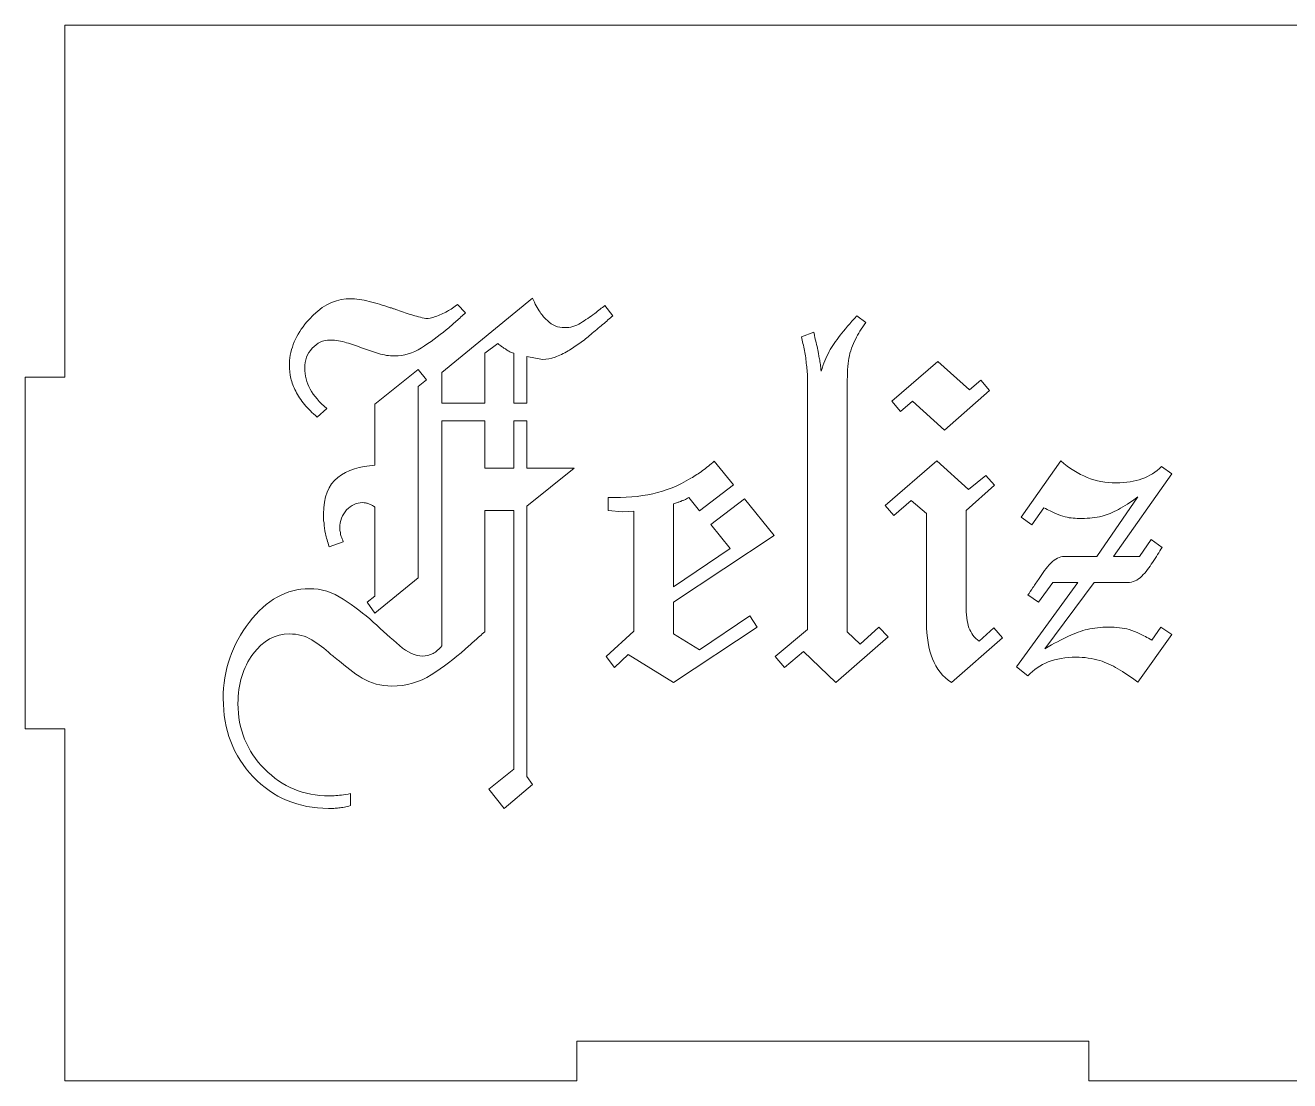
# Model space of a CAD drawing. Header units: millimetres. Extents: x -1990 to 1990, y -412 to 412.
# Drawn here: x -1364.6 to -1268.8, y -265.8 to -185.8 of the extents above; entities that cross this region are included whole.
import ezdxf

# ---------------------------------------------------------------- set-up
doc = ezdxf.new("R2010")
doc.units = ezdxf.units.MM
doc.header["$MEASUREMENT"] = 0
doc.layers.add('Camada 1', color=7, linetype='Continuous')

msp = doc.modelspace()

# ---------------------------------------------------------------- linework, layer by layer
at = {"layer": 'Camada 1', "color": 250, "lineweight": 9}
for points, knots in [([(-1164.6064, -185.7579), (-1164.6064, -185.7579), (-1361.6064, -185.7579), (-1361.6064, -185.7579), (-1361.6064, -185.7579), (-1361.6064, -185.7579), (-1361.6064, -212.4246), (-1361.6064, -212.4246), (-1361.6064, -212.4246), (-1361.6064, -212.4246), (-1364.6064, -212.4246), (-1364.6064, -212.4246), (-1364.6064, -212.4246), (-1364.6064, -212.4246), (-1364.6064, -239.0912), (-1364.6064, -239.0912), (-1364.6064, -239.0912), (-1364.6064, -239.0912), (-1361.6064, -239.0912), (-1361.6064, -239.0912), (-1361.6064, -239.0912), (-1361.6064, -239.0912), (-1361.6064, -265.7579), (-1361.6064, -265.7579), (-1361.6064, -265.7579), (-1361.6064, -265.7579), (-1322.8064, -265.7579), (-1322.8064, -265.7579), (-1322.8064, -265.7579), (-1322.8064, -265.7579), (-1322.8064, -262.7579), (-1322.8064, -262.7579), (-1322.8064, -262.7579), (-1322.8064, -262.7579), (-1284.0064, -262.7579), (-1284.0064, -262.7579), (-1284.0064, -262.7579), (-1284.0064, -262.7579), (-1284.0064, -265.7579), (-1284.0064, -265.7579), (-1284.0064, -265.7579), (-1284.0064, -265.7579), (-1245.2064, -265.7579), (-1245.2064, -265.7579), (-1245.2064, -265.7579), (-1245.2064, -265.7579), (-1245.2064, -262.7579), (-1245.2064, -262.7579), (-1245.2064, -262.7579), (-1245.2064, -262.7579), (-1206.4064, -262.7579), (-1206.4064, -262.7579), (-1206.4064, -262.7579), (-1206.4064, -262.7579), (-1206.4064, -265.7579), (-1206.4064, -265.7579), (-1206.4064, -265.7579), (-1206.4064, -265.7579), (-1164.6064, -265.7579), (-1164.6064, -265.7579), (-1164.6064, -265.7579), (-1164.6064, -265.7579), (-1164.6064, -239.0912), (-1164.6064, -239.0912), (-1164.6064, -239.0912), (-1164.6064, -239.0912), (-1167.6064, -239.0912), (-1167.6064, -239.0912), (-1167.6064, -239.0912), (-1167.6064, -239.0912), (-1167.6064, -212.4246), (-1167.6064, -212.4246), (-1167.6064, -212.4246), (-1167.6064, -212.4246), (-1164.6064, -212.4246), (-1164.6064, -212.4246), (-1164.6064, -212.4246), (-1164.6064, -212.4246), (-1164.6064, -185.7579), (-1164.6064, -185.7579)], [0, 0, 0, 0, 0.047619, 0.047619, 0.047619, 0.047619, 0.0952381, 0.0952381, 0.0952381, 0.0952381, 0.1428571, 0.1428571, 0.1428571, 0.1428571, 0.1904762, 0.1904762, 0.1904762, 0.1904762, 0.2380952, 0.2380952, 0.2380952, 0.2380952, 0.2857143, 0.2857143, 0.2857143, 0.2857143, 0.3333333, 0.3333333, 0.3333333, 0.3333333, 0.3809524, 0.3809524, 0.3809524, 0.3809524, 0.4285714, 0.4285714, 0.4285714, 0.4285714, 0.4761905, 0.4761905, 0.4761905, 0.4761905, 0.5238095, 0.5238095, 0.5238095, 0.5238095, 0.5714286, 0.5714286, 0.5714286, 0.5714286, 0.6190476, 0.6190476, 0.6190476, 0.6190476, 0.6666667, 0.6666667, 0.6666667, 0.6666667, 0.7142857, 0.7142857, 0.7142857, 0.7142857, 0.7619048, 0.7619048, 0.7619048, 0.7619048, 0.8095238, 0.8095238, 0.8095238, 0.8095238, 0.8571429, 0.8571429, 0.8571429, 0.8571429, 0.9047619, 0.9047619, 0.9047619, 0.9047619, 1, 1, 1, 1]), ([(-1342.4824, -215.4585), (-1342.8545, -215.1438), (-1343.1762, -214.8218), (-1343.4482, -214.4929), (-1343.4482, -214.4929), (-1343.7198, -214.164), (-1343.9415, -213.8278), (-1344.1131, -213.4845), (-1344.1131, -213.4845), (-1344.2848, -213.1697), (-1344.4062, -212.8478), (-1344.478, -212.5188), (-1344.478, -212.5188), (-1344.5495, -212.19), (-1344.5852, -211.8537), (-1344.5852, -211.5104), (-1344.5852, -211.5104), (-1344.5852, -211.4532), (-1344.5852, -211.3958), (-1344.5852, -211.3389), (-1344.5852, -211.3389), (-1344.5852, -211.2815), (-1344.5852, -211.2242), (-1344.5852, -211.1672), (-1344.5852, -211.1672), (-1344.4708, -210.0511), (-1343.9771, -209.0142), (-1343.1046, -208.0558), (-1343.1046, -208.0558), (-1342.232, -207.0974), (-1341.2952, -206.5751), (-1340.2938, -206.4894), (-1340.2938, -206.4894), (-1340.2364, -206.4894), (-1340.1866, -206.4894), (-1340.1438, -206.4894), (-1340.1438, -206.4894), (-1340.1008, -206.4894), (-1340.0648, -206.4894), (-1340.0363, -206.4894), (-1340.0363, -206.4894), (-1339.5499, -206.4894), (-1339.0494, -206.5539), (-1338.5344, -206.6827), (-1338.5344, -206.6827), (-1338.0191, -206.8114), (-1337.4902, -206.9758), (-1336.9465, -207.176), (-1336.9465, -207.176), (-1336.8894, -207.176), (-1336.8248, -207.1904), (-1336.7534, -207.2188), (-1336.7534, -207.2188), (-1336.6819, -207.2476), (-1336.6032, -207.2762), (-1336.5174, -207.3047), (-1336.5174, -207.3047), (-1336.1455, -207.4479), (-1335.7662, -207.5765), (-1335.3799, -207.6912), (-1335.3799, -207.6912), (-1334.9939, -207.8054), (-1334.6148, -207.9056), (-1334.2427, -207.9915), (-1334.2427, -207.9915), (-1334.0425, -207.9915), (-1333.7995, -207.9413), (-1333.5132, -207.8412), (-1333.5132, -207.8412), (-1333.2273, -207.7409), (-1332.9269, -207.6053), (-1332.6122, -207.4337), (-1332.6122, -207.4337), (-1332.4978, -207.3763), (-1332.3691, -207.2978), (-1332.2259, -207.1975), (-1332.2259, -207.1975), (-1332.0829, -207.0974), (-1331.9542, -207.0044), (-1331.8398, -206.9184), (-1331.8398, -206.9184), (-1331.8398, -206.9184), (-1331.2389, -207.5623), (-1331.2389, -207.5623), (-1331.2389, -207.5623), (-1331.4678, -207.7625), (-1331.7038, -207.97), (-1331.9469, -208.1845), (-1331.9469, -208.1845), (-1332.1903, -208.399), (-1332.4405, -208.6209), (-1332.6979, -208.8496), (-1332.6979, -208.8496), (-1333.2987, -209.3361), (-1333.9282, -209.7866), (-1334.5863, -210.2015), (-1334.5863, -210.2015), (-1335.2441, -210.6162), (-1335.9166, -210.8235), (-1336.6032, -210.8235), (-1336.6032, -210.8235), (-1337.0323, -210.8235), (-1337.4472, -210.7593), (-1337.8476, -210.6306), (-1337.8476, -210.6306), (-1338.2481, -210.5018), (-1338.6487, -210.3661), (-1339.0494, -210.2228), (-1339.0494, -210.2228), (-1339.45, -210.0799), (-1339.8503, -209.944), (-1340.2508, -209.8154), (-1340.2508, -209.8154), (-1340.6515, -209.6866), (-1341.0662, -209.6221), (-1341.4953, -209.6221), (-1341.4953, -209.6221), (-1342.0389, -209.6221), (-1342.4967, -209.8294), (-1342.8687, -210.2445), (-1342.8687, -210.2445), (-1343.2406, -210.6592), (-1343.4265, -211.1526), (-1343.4265, -211.725), (-1343.4265, -211.725), (-1343.4265, -212.2974), (-1343.2908, -212.8336), (-1343.0188, -213.3343), (-1343.0188, -213.3343), (-1342.7472, -213.835), (-1342.325, -214.3285), (-1341.7531, -214.8148), (-1341.7531, -214.8148), (-1341.7531, -214.8148), (-1342.4824, -215.4585), (-1342.4824, -215.4585)], [0, 0, 0, 0, 0.0285714, 0.0285714, 0.0285714, 0.0285714, 0.0571429, 0.0571429, 0.0571429, 0.0571429, 0.0857143, 0.0857143, 0.0857143, 0.0857143, 0.1142857, 0.1142857, 0.1142857, 0.1142857, 0.1428571, 0.1428571, 0.1428571, 0.1428571, 0.1714286, 0.1714286, 0.1714286, 0.1714286, 0.2, 0.2, 0.2, 0.2, 0.2285714, 0.2285714, 0.2285714, 0.2285714, 0.2571429, 0.2571429, 0.2571429, 0.2571429, 0.2857143, 0.2857143, 0.2857143, 0.2857143, 0.3142857, 0.3142857, 0.3142857, 0.3142857, 0.3428571, 0.3428571, 0.3428571, 0.3428571, 0.3714286, 0.3714286, 0.3714286, 0.3714286, 0.4, 0.4, 0.4, 0.4, 0.4285714, 0.4285714, 0.4285714, 0.4285714, 0.4571429, 0.4571429, 0.4571429, 0.4571429, 0.4857143, 0.4857143, 0.4857143, 0.4857143, 0.5142857, 0.5142857, 0.5142857, 0.5142857, 0.5428571, 0.5428571, 0.5428571, 0.5428571, 0.5714286, 0.5714286, 0.5714286, 0.5714286, 0.6, 0.6, 0.6, 0.6, 0.6285714, 0.6285714, 0.6285714, 0.6285714, 0.6571429, 0.6571429, 0.6571429, 0.6571429, 0.6857143, 0.6857143, 0.6857143, 0.6857143, 0.7142857, 0.7142857, 0.7142857, 0.7142857, 0.7428571, 0.7428571, 0.7428571, 0.7428571, 0.7714286, 0.7714286, 0.7714286, 0.7714286, 0.8, 0.8, 0.8, 0.8, 0.8285714, 0.8285714, 0.8285714, 0.8285714, 0.8571429, 0.8571429, 0.8571429, 0.8571429, 0.8857143, 0.8857143, 0.8857143, 0.8857143, 0.9142857, 0.9142857, 0.9142857, 0.9142857, 0.9428571, 0.9428571, 0.9428571, 0.9428571, 1, 1, 1, 1]), ([(-1333.0413, -214.3941), (-1333.0413, -214.3941), (-1333.0413, -212.0684), (-1333.0413, -212.0684), (-1333.0413, -212.0684), (-1333.0413, -212.0684), (-1326.175, -206.4465), (-1326.175, -206.4465), (-1326.175, -206.4465), (-1325.9748, -206.8756), (-1325.7815, -207.2261), (-1325.5959, -207.4979), (-1325.5959, -207.4979), (-1325.4097, -207.7696), (-1325.2308, -207.9772), (-1325.0591, -208.1202), (-1325.0591, -208.1202), (-1324.8587, -208.3205), (-1324.6514, -208.4635), (-1324.4369, -208.5493), (-1324.4369, -208.5493), (-1324.2223, -208.635), (-1323.9864, -208.678), (-1323.7286, -208.678), (-1323.7286, -208.678), (-1323.2996, -208.678), (-1322.8993, -208.5637), (-1322.5272, -208.3347), (-1322.5272, -208.3347), (-1322.1555, -208.106), (-1321.7977, -207.8627), (-1321.4544, -207.6053), (-1321.4544, -207.6053), (-1321.3114, -207.4907), (-1321.1754, -207.3836), (-1321.0467, -207.2833), (-1321.0467, -207.2833), (-1320.9179, -207.1831), (-1320.7964, -207.0901), (-1320.682, -207.0044), (-1320.682, -207.0044), (-1320.682, -207.0044), (-1320.0809, -207.7769), (-1320.0809, -207.7769), (-1320.0809, -207.7769), (-1320.3099, -207.9772), (-1320.5675, -208.1988), (-1320.8537, -208.442), (-1320.8537, -208.442), (-1321.1397, -208.6853), (-1321.4401, -208.9356), (-1321.7547, -209.193), (-1321.7547, -209.193), (-1322.0125, -209.4219), (-1322.2915, -209.6437), (-1322.5918, -209.8582), (-1322.5918, -209.8582), (-1322.8921, -210.0728), (-1323.1853, -210.2657), (-1323.4712, -210.4374), (-1323.4712, -210.4374), (-1323.8148, -210.6378), (-1324.1437, -210.7952), (-1324.4585, -210.9094), (-1324.4585, -210.9094), (-1324.7729, -211.024), (-1325.0878, -211.0813), (-1325.4025, -211.0813), (-1325.4025, -211.0813), (-1325.4025, -211.0813), (-1326.6042, -210.8665), (-1326.6042, -210.8665), (-1326.6042, -210.8665), (-1326.6042, -210.8665), (-1326.6042, -214.3941), (-1326.6042, -214.3941), (-1326.6042, -214.3941), (-1326.6042, -214.3941), (-1327.5912, -214.3941), (-1327.5912, -214.3941), (-1327.5912, -214.3941), (-1327.5912, -214.3941), (-1327.5912, -210.609), (-1327.5912, -210.609), (-1327.5912, -210.609), (-1327.7055, -210.5806), (-1327.8059, -210.5448), (-1327.8917, -210.5018), (-1327.8917, -210.5018), (-1327.9775, -210.4589), (-1328.0632, -210.4089), (-1328.1491, -210.3516), (-1328.1491, -210.3516), (-1328.1777, -210.323), (-1328.1992, -210.3014), (-1328.2133, -210.2872), (-1328.2133, -210.2872), (-1328.2278, -210.2729), (-1328.249, -210.2657), (-1328.2778, -210.2657), (-1328.2778, -210.2657), (-1328.3636, -210.2088), (-1328.4422, -210.1514), (-1328.5137, -210.0941), (-1328.5137, -210.0941), (-1328.5854, -210.0372), (-1328.6785, -209.9654), (-1328.7928, -209.8796), (-1328.7928, -209.8796), (-1328.7928, -209.8796), (-1329.7797, -210.609), (-1329.7797, -210.609), (-1329.7797, -210.609), (-1329.7797, -210.609), (-1329.7797, -214.3941), (-1329.7797, -214.3941), (-1329.7797, -214.3941), (-1329.7797, -214.3941), (-1333.0413, -214.3941), (-1333.0413, -214.3941)], [0, 0, 0, 0, 0.0322581, 0.0322581, 0.0322581, 0.0322581, 0.0645161, 0.0645161, 0.0645161, 0.0645161, 0.0967742, 0.0967742, 0.0967742, 0.0967742, 0.1290323, 0.1290323, 0.1290323, 0.1290323, 0.1612903, 0.1612903, 0.1612903, 0.1612903, 0.1935484, 0.1935484, 0.1935484, 0.1935484, 0.2258065, 0.2258065, 0.2258065, 0.2258065, 0.2580645, 0.2580645, 0.2580645, 0.2580645, 0.2903226, 0.2903226, 0.2903226, 0.2903226, 0.3225806, 0.3225806, 0.3225806, 0.3225806, 0.3548387, 0.3548387, 0.3548387, 0.3548387, 0.3870968, 0.3870968, 0.3870968, 0.3870968, 0.4193548, 0.4193548, 0.4193548, 0.4193548, 0.4516129, 0.4516129, 0.4516129, 0.4516129, 0.483871, 0.483871, 0.483871, 0.483871, 0.516129, 0.516129, 0.516129, 0.516129, 0.5483871, 0.5483871, 0.5483871, 0.5483871, 0.5806452, 0.5806452, 0.5806452, 0.5806452, 0.6129032, 0.6129032, 0.6129032, 0.6129032, 0.6451613, 0.6451613, 0.6451613, 0.6451613, 0.6774194, 0.6774194, 0.6774194, 0.6774194, 0.7096774, 0.7096774, 0.7096774, 0.7096774, 0.7419355, 0.7419355, 0.7419355, 0.7419355, 0.7741935, 0.7741935, 0.7741935, 0.7741935, 0.8064516, 0.8064516, 0.8064516, 0.8064516, 0.8387097, 0.8387097, 0.8387097, 0.8387097, 0.8709677, 0.8709677, 0.8709677, 0.8709677, 0.9032258, 0.9032258, 0.9032258, 0.9032258, 0.9354839, 0.9354839, 0.9354839, 0.9354839, 1, 1, 1, 1]), ([(-1307.0781, -234.4267), (-1307.0781, -234.4267), (-1307.7648, -233.6111), (-1307.7648, -233.6111), (-1307.7648, -233.6111), (-1307.7648, -233.6111), (-1305.3186, -231.5512), (-1305.3186, -231.5512), (-1305.3186, -231.5512), (-1305.3186, -231.5512), (-1305.3186, -212.5403), (-1305.3186, -212.5403), (-1305.3186, -212.5403), (-1305.3186, -212.3973), (-1305.3257, -212.2328), (-1305.34, -212.0467), (-1305.34, -212.0467), (-1305.3544, -211.861), (-1305.3759, -211.6821), (-1305.4043, -211.5104), (-1305.4043, -211.5104), (-1305.433, -211.1385), (-1305.4833, -210.7738), (-1305.5546, -210.4161), (-1305.5546, -210.4161), (-1305.6261, -210.0584), (-1305.705, -209.708), (-1305.7908, -209.3647), (-1305.7908, -209.3647), (-1305.7908, -209.3647), (-1304.8464, -209.0213), (-1304.8464, -209.0213), (-1304.8464, -209.0213), (-1304.7894, -209.3361), (-1304.7322, -209.5936), (-1304.6748, -209.7938), (-1304.6748, -209.7938), (-1304.6179, -209.9942), (-1304.5749, -210.1942), (-1304.5461, -210.3944), (-1304.5461, -210.3944), (-1304.5176, -210.4804), (-1304.4959, -210.5806), (-1304.4819, -210.6949), (-1304.4819, -210.6949), (-1304.4675, -210.8095), (-1304.4462, -210.9239), (-1304.4174, -211.0386), (-1304.4174, -211.0386), (-1304.3888, -211.1813), (-1304.3672, -211.3243), (-1304.3531, -211.4676), (-1304.3531, -211.4676), (-1304.3387, -211.6103), (-1304.3171, -211.782), (-1304.2885, -211.9825), (-1304.2885, -211.9825), (-1304.2028, -211.6962), (-1304.1098, -211.4315), (-1304.0098, -211.1885), (-1304.0098, -211.1885), (-1303.9095, -210.9453), (-1303.8022, -210.7092), (-1303.6878, -210.4804), (-1303.6878, -210.4804), (-1303.4589, -210.0799), (-1303.1801, -209.6721), (-1302.8509, -209.2575), (-1302.8509, -209.2575), (-1302.5221, -208.8426), (-1302.1003, -208.3489), (-1301.5849, -207.7769), (-1301.5849, -207.7769), (-1301.5849, -207.7769), (-1300.8985, -208.2918), (-1300.8985, -208.2918), (-1300.8985, -208.2918), (-1301.0701, -208.5206), (-1301.2204, -208.7353), (-1301.3491, -208.9356), (-1301.3491, -208.9356), (-1301.4778, -209.1357), (-1301.5849, -209.3361), (-1301.6707, -209.5363), (-1301.6707, -209.5363), (-1301.9282, -209.9942), (-1302.1003, -210.4804), (-1302.186, -210.9956), (-1302.186, -210.9956), (-1302.2718, -211.5104), (-1302.3148, -212.1541), (-1302.3148, -212.9266), (-1302.3148, -212.9266), (-1302.3148, -212.9266), (-1302.3148, -231.7229), (-1302.3148, -231.7229), (-1302.3148, -231.7229), (-1302.3148, -231.7229), (-1301.3275, -232.6672), (-1301.3275, -232.6672), (-1301.3275, -232.6672), (-1301.3275, -232.6672), (-1299.9113, -231.3796), (-1299.9113, -231.3796), (-1299.9113, -231.3796), (-1299.9113, -231.3796), (-1299.2249, -232.1091), (-1299.2249, -232.1091), (-1299.2249, -232.1091), (-1299.2249, -232.1091), (-1303.173, -235.5852), (-1303.173, -235.5852), (-1303.173, -235.5852), (-1303.173, -235.5852), (-1305.6192, -233.2251), (-1305.6192, -233.2251), (-1305.6192, -233.2251), (-1305.6192, -233.2251), (-1307.0781, -234.4267), (-1307.0781, -234.4267)], [0, 0, 0, 0, 0.0322581, 0.0322581, 0.0322581, 0.0322581, 0.0645161, 0.0645161, 0.0645161, 0.0645161, 0.0967742, 0.0967742, 0.0967742, 0.0967742, 0.1290323, 0.1290323, 0.1290323, 0.1290323, 0.1612903, 0.1612903, 0.1612903, 0.1612903, 0.1935484, 0.1935484, 0.1935484, 0.1935484, 0.2258065, 0.2258065, 0.2258065, 0.2258065, 0.2580645, 0.2580645, 0.2580645, 0.2580645, 0.2903226, 0.2903226, 0.2903226, 0.2903226, 0.3225806, 0.3225806, 0.3225806, 0.3225806, 0.3548387, 0.3548387, 0.3548387, 0.3548387, 0.3870968, 0.3870968, 0.3870968, 0.3870968, 0.4193548, 0.4193548, 0.4193548, 0.4193548, 0.4516129, 0.4516129, 0.4516129, 0.4516129, 0.483871, 0.483871, 0.483871, 0.483871, 0.516129, 0.516129, 0.516129, 0.516129, 0.5483871, 0.5483871, 0.5483871, 0.5483871, 0.5806452, 0.5806452, 0.5806452, 0.5806452, 0.6129032, 0.6129032, 0.6129032, 0.6129032, 0.6451613, 0.6451613, 0.6451613, 0.6451613, 0.6774194, 0.6774194, 0.6774194, 0.6774194, 0.7096774, 0.7096774, 0.7096774, 0.7096774, 0.7419355, 0.7419355, 0.7419355, 0.7419355, 0.7741935, 0.7741935, 0.7741935, 0.7741935, 0.8064516, 0.8064516, 0.8064516, 0.8064516, 0.8387097, 0.8387097, 0.8387097, 0.8387097, 0.8709677, 0.8709677, 0.8709677, 0.8709677, 0.9032258, 0.9032258, 0.9032258, 0.9032258, 0.9354839, 0.9354839, 0.9354839, 0.9354839, 1, 1, 1, 1]), ([(-1294.9335, -216.4455), (-1294.9335, -216.4455), (-1297.3794, -214.2567), (-1297.3794, -214.2567), (-1297.3794, -214.2567), (-1297.3794, -214.2567), (-1298.2805, -215.0294), (-1298.2805, -215.0294), (-1298.2805, -215.0294), (-1298.2805, -215.0294), (-1298.9244, -214.2567), (-1298.9244, -214.2567), (-1298.9244, -214.2567), (-1298.9244, -214.2567), (-1295.4484, -211.253), (-1295.4484, -211.253), (-1295.4484, -211.253), (-1295.4484, -211.253), (-1293.045, -213.3986), (-1293.045, -213.3986), (-1293.045, -213.3986), (-1293.045, -213.3986), (-1292.1869, -212.669), (-1292.1869, -212.669), (-1292.1869, -212.669), (-1292.1869, -212.669), (-1291.5432, -213.4415), (-1291.5432, -213.4415), (-1291.5432, -213.4415), (-1291.5432, -213.4415), (-1294.9335, -216.4455), (-1294.9335, -216.4455)], [0, 0, 0, 0, 0.1111111, 0.1111111, 0.1111111, 0.1111111, 0.2222222, 0.2222222, 0.2222222, 0.2222222, 0.3333333, 0.3333333, 0.3333333, 0.3333333, 0.4444444, 0.4444444, 0.4444444, 0.4444444, 0.5555556, 0.5555556, 0.5555556, 0.5555556, 0.6666667, 0.6666667, 0.6666667, 0.6666667, 0.7777778, 0.7777778, 0.7777778, 0.7777778, 1, 1, 1, 1]), ([(-1338.7061, -229.4915), (-1338.7061, -229.4915), (-1338.1053, -229.0194), (-1338.1053, -229.0194), (-1338.1053, -229.0194), (-1338.1053, -229.0194), (-1338.1053, -222.282), (-1338.1053, -222.282), (-1338.1053, -222.282), (-1338.1912, -222.2246), (-1338.2698, -222.1745), (-1338.3412, -222.1316), (-1338.3412, -222.1316), (-1338.4126, -222.0887), (-1338.4916, -222.0529), (-1338.5774, -222.0245), (-1338.5774, -222.0245), (-1338.6631, -221.9957), (-1338.7417, -221.9743), (-1338.8132, -221.96), (-1338.8132, -221.96), (-1338.885, -221.9457), (-1338.9634, -221.9387), (-1339.0494, -221.9387), (-1339.0494, -221.9387), (-1339.507, -221.9387), (-1339.9075, -222.1244), (-1340.2508, -222.4966), (-1340.2508, -222.4966), (-1340.5941, -222.8683), (-1340.7657, -223.3262), (-1340.7657, -223.8698), (-1340.7657, -223.8698), (-1340.7657, -223.927), (-1340.7657, -223.9841), (-1340.7657, -224.0414), (-1340.7657, -224.0414), (-1340.7657, -224.0986), (-1340.7517, -224.1559), (-1340.7229, -224.2131), (-1340.7229, -224.2131), (-1340.7229, -224.2988), (-1340.7016, -224.3989), (-1340.6586, -224.5134), (-1340.6586, -224.5134), (-1340.6158, -224.6279), (-1340.5656, -224.7566), (-1340.5084, -224.8995), (-1340.5084, -224.8995), (-1340.5084, -224.8995), (-1341.5812, -225.286), (-1341.5812, -225.286), (-1341.5812, -225.286), (-1341.6957, -224.914), (-1341.7888, -224.5851), (-1341.8603, -224.2988), (-1341.8603, -224.2988), (-1341.9316, -224.0128), (-1341.9676, -223.741), (-1341.9676, -223.4836), (-1341.9676, -223.4836), (-1341.9961, -223.3691), (-1342.0105, -223.2546), (-1342.0105, -223.1402), (-1342.0105, -223.1402), (-1342.0105, -223.0259), (-1342.0105, -222.9113), (-1342.0105, -222.7969), (-1342.0105, -222.7969), (-1342.0105, -221.5092), (-1341.6456, -220.5868), (-1340.9162, -220.029), (-1340.9162, -220.029), (-1340.1866, -219.4708), (-1339.2495, -219.1633), (-1338.1053, -219.1062), (-1338.1053, -219.1062), (-1338.1053, -219.1062), (-1338.1053, -214.4712), (-1338.1053, -214.4712), (-1338.1053, -214.4712), (-1338.1053, -214.4712), (-1334.8439, -211.8537), (-1334.8439, -211.8537), (-1334.8439, -211.8537), (-1334.8439, -211.8537), (-1334.1998, -212.6261), (-1334.1998, -212.6261), (-1334.1998, -212.6261), (-1334.1998, -212.6261), (-1334.8439, -213.1412), (-1334.8439, -213.1412), (-1334.8439, -213.1412), (-1334.8439, -213.1412), (-1334.8439, -227.6461), (-1334.8439, -227.6461), (-1334.8439, -227.6461), (-1334.8439, -227.6461), (-1338.1053, -230.3068), (-1338.1053, -230.3068), (-1338.1053, -230.3068), (-1338.1053, -230.3068), (-1338.7061, -229.4915), (-1338.7061, -229.4915)], [0, 0, 0, 0, 0.037037, 0.037037, 0.037037, 0.037037, 0.0740741, 0.0740741, 0.0740741, 0.0740741, 0.1111111, 0.1111111, 0.1111111, 0.1111111, 0.1481481, 0.1481481, 0.1481481, 0.1481481, 0.1851852, 0.1851852, 0.1851852, 0.1851852, 0.2222222, 0.2222222, 0.2222222, 0.2222222, 0.2592593, 0.2592593, 0.2592593, 0.2592593, 0.2962963, 0.2962963, 0.2962963, 0.2962963, 0.3333333, 0.3333333, 0.3333333, 0.3333333, 0.3703704, 0.3703704, 0.3703704, 0.3703704, 0.4074074, 0.4074074, 0.4074074, 0.4074074, 0.4444444, 0.4444444, 0.4444444, 0.4444444, 0.4814815, 0.4814815, 0.4814815, 0.4814815, 0.5185185, 0.5185185, 0.5185185, 0.5185185, 0.5555556, 0.5555556, 0.5555556, 0.5555556, 0.5925926, 0.5925926, 0.5925926, 0.5925926, 0.6296296, 0.6296296, 0.6296296, 0.6296296, 0.6666667, 0.6666667, 0.6666667, 0.6666667, 0.7037037, 0.7037037, 0.7037037, 0.7037037, 0.7407407, 0.7407407, 0.7407407, 0.7407407, 0.7777778, 0.7777778, 0.7777778, 0.7777778, 0.8148148, 0.8148148, 0.8148148, 0.8148148, 0.8518519, 0.8518519, 0.8518519, 0.8518519, 0.8888889, 0.8888889, 0.8888889, 0.8888889, 0.9259259, 0.9259259, 0.9259259, 0.9259259, 1, 1, 1, 1]), ([(-1339.9505, -244.8976), (-1340.1221, -244.9551), (-1340.2793, -244.9979), (-1340.4225, -245.0266), (-1340.4225, -245.0266), (-1340.5656, -245.055), (-1340.7089, -245.0694), (-1340.8516, -245.0694), (-1340.8516, -245.0694), (-1340.9662, -245.0979), (-1341.0878, -245.1124), (-1341.2165, -245.1124), (-1341.2165, -245.1124), (-1341.3452, -245.1124), (-1341.4812, -245.1124), (-1341.6241, -245.1124), (-1341.6241, -245.1124), (-1343.9129, -245.1124), (-1345.8154, -244.3183), (-1347.3319, -242.7305), (-1347.3319, -242.7305), (-1348.848, -241.1425), (-1349.6063, -239.1615), (-1349.6063, -236.7869), (-1349.6063, -236.7869), (-1349.6063, -234.6413), (-1348.9482, -232.717), (-1347.6322, -231.015), (-1347.6322, -231.015), (-1346.3159, -229.3127), (-1344.7996, -228.4615), (-1343.0832, -228.4615), (-1343.0832, -228.4615), (-1342.1677, -228.4615), (-1341.3095, -228.7262), (-1340.5084, -229.2555), (-1340.5084, -229.2555), (-1339.7075, -229.7846), (-1338.9492, -230.3641), (-1338.2341, -230.9935), (-1338.2341, -230.9935), (-1337.5188, -231.6515), (-1336.8535, -232.245), (-1336.2383, -232.7744), (-1336.2383, -232.7744), (-1335.6234, -233.3037), (-1335.0439, -233.5684), (-1334.5001, -233.5684), (-1334.5001, -233.5684), (-1334.2142, -233.5684), (-1333.9495, -233.5039), (-1333.7065, -233.3751), (-1333.7065, -233.3751), (-1333.4632, -233.2464), (-1333.2413, -233.0535), (-1333.0413, -232.796), (-1333.0413, -232.796), (-1333.0413, -232.796), (-1333.0413, -215.7491), (-1333.0413, -215.7491), (-1333.0413, -215.7491), (-1333.0413, -215.7491), (-1329.7797, -215.7491), (-1329.7797, -215.7491), (-1329.7797, -215.7491), (-1329.7797, -215.7491), (-1329.7797, -219.3208), (-1329.7797, -219.3208), (-1329.7797, -219.3208), (-1329.7797, -219.3208), (-1327.5912, -219.3208), (-1327.5912, -219.3208), (-1327.5912, -219.3208), (-1327.5912, -219.3208), (-1327.5912, -215.7491), (-1327.5912, -215.7491), (-1327.5912, -215.7491), (-1327.5912, -215.7491), (-1326.6042, -215.7491), (-1326.6042, -215.7491), (-1326.6042, -215.7491), (-1326.6042, -215.7491), (-1326.6042, -219.3208), (-1326.6042, -219.3208), (-1326.6042, -219.3208), (-1326.6042, -219.3208), (-1322.9992, -219.3208), (-1322.9992, -219.3208), (-1322.9992, -219.3208), (-1322.9992, -219.3208), (-1326.6042, -222.1961), (-1326.6042, -222.1961), (-1326.6042, -222.1961), (-1326.6042, -222.1961), (-1326.6042, -242.7089), (-1326.6042, -242.7089), (-1326.6042, -242.7089), (-1326.6042, -242.7089), (-1326.175, -243.31), (-1326.175, -243.31), (-1326.175, -243.31), (-1326.175, -243.31), (-1328.3208, -245.1124), (-1328.3208, -245.1124), (-1328.3208, -245.1124), (-1328.3208, -245.1124), (-1329.4793, -243.6533), (-1329.4793, -243.6533), (-1329.4793, -243.6533), (-1329.4793, -243.6533), (-1327.5912, -242.1511), (-1327.5912, -242.1511), (-1327.5912, -242.1511), (-1327.5912, -242.1511), (-1327.5912, -222.5393), (-1327.5912, -222.5393), (-1327.5912, -222.5393), (-1327.5912, -222.5393), (-1329.7797, -222.5393), (-1329.7797, -222.5393), (-1329.7797, -222.5393), (-1329.7797, -222.5393), (-1329.7797, -231.7229), (-1329.7797, -231.7229), (-1329.7797, -231.7229), (-1330.0372, -231.9519), (-1330.2873, -232.1736), (-1330.5308, -232.3883), (-1330.5308, -232.3883), (-1330.7738, -232.6028), (-1331.0244, -232.8244), (-1331.2819, -233.0535), (-1331.2819, -233.0535), (-1332.0829, -233.7685), (-1332.9341, -234.4122), (-1333.8352, -234.9846), (-1333.8352, -234.9846), (-1334.7364, -235.5567), (-1335.7305, -235.8426), (-1336.8178, -235.8426), (-1336.8178, -235.8426), (-1337.6759, -235.8426), (-1338.427, -235.6425), (-1339.0706, -235.2419), (-1339.0706, -235.2419), (-1339.7143, -234.8417), (-1340.3222, -234.3837), (-1340.8945, -233.8687), (-1340.8945, -233.8687), (-1340.9802, -233.8115), (-1341.0662, -233.7471), (-1341.1519, -233.6755), (-1341.1519, -233.6755), (-1341.2378, -233.6042), (-1341.338, -233.5254), (-1341.4522, -233.4395), (-1341.4522, -233.4395), (-1341.9103, -233.0105), (-1342.3894, -232.6457), (-1342.8901, -232.3452), (-1342.8901, -232.3452), (-1343.3908, -232.0449), (-1343.9559, -231.8945), (-1344.5852, -231.8945), (-1344.5852, -231.8945), (-1345.6723, -231.8945), (-1346.5951, -232.4026), (-1347.3533, -233.4181), (-1347.3533, -233.4181), (-1348.1114, -234.4338), (-1348.4902, -235.6854), (-1348.4902, -237.1731), (-1348.4902, -237.1731), (-1348.4902, -239.1186), (-1347.8182, -240.7709), (-1346.4735, -242.1298), (-1346.4735, -242.1298), (-1345.1289, -243.4885), (-1343.498, -244.1681), (-1341.5812, -244.1681), (-1341.5812, -244.1681), (-1341.524, -244.1681), (-1341.4595, -244.1681), (-1341.3881, -244.1681), (-1341.3881, -244.1681), (-1341.3167, -244.1681), (-1341.2522, -244.1681), (-1341.1949, -244.1681), (-1341.1949, -244.1681), (-1341.0232, -244.1393), (-1340.8375, -244.118), (-1340.6371, -244.1037), (-1340.6371, -244.1037), (-1340.4369, -244.0895), (-1340.208, -244.0536), (-1339.9505, -243.9965), (-1339.9505, -243.9965), (-1339.9505, -243.9965), (-1339.9505, -244.8976), (-1339.9505, -244.8976)], [0, 0, 0, 0, 0.0196078, 0.0196078, 0.0196078, 0.0196078, 0.0392157, 0.0392157, 0.0392157, 0.0392157, 0.0588235, 0.0588235, 0.0588235, 0.0588235, 0.0784314, 0.0784314, 0.0784314, 0.0784314, 0.0980392, 0.0980392, 0.0980392, 0.0980392, 0.1176471, 0.1176471, 0.1176471, 0.1176471, 0.1372549, 0.1372549, 0.1372549, 0.1372549, 0.1568627, 0.1568627, 0.1568627, 0.1568627, 0.1764706, 0.1764706, 0.1764706, 0.1764706, 0.1960784, 0.1960784, 0.1960784, 0.1960784, 0.2156863, 0.2156863, 0.2156863, 0.2156863, 0.2352941, 0.2352941, 0.2352941, 0.2352941, 0.254902, 0.254902, 0.254902, 0.254902, 0.2745098, 0.2745098, 0.2745098, 0.2745098, 0.2941176, 0.2941176, 0.2941176, 0.2941176, 0.3137255, 0.3137255, 0.3137255, 0.3137255, 0.3333333, 0.3333333, 0.3333333, 0.3333333, 0.3529412, 0.3529412, 0.3529412, 0.3529412, 0.372549, 0.372549, 0.372549, 0.372549, 0.3921569, 0.3921569, 0.3921569, 0.3921569, 0.4117647, 0.4117647, 0.4117647, 0.4117647, 0.4313725, 0.4313725, 0.4313725, 0.4313725, 0.4509804, 0.4509804, 0.4509804, 0.4509804, 0.4705882, 0.4705882, 0.4705882, 0.4705882, 0.4901961, 0.4901961, 0.4901961, 0.4901961, 0.5098039, 0.5098039, 0.5098039, 0.5098039, 0.5294118, 0.5294118, 0.5294118, 0.5294118, 0.5490196, 0.5490196, 0.5490196, 0.5490196, 0.5686275, 0.5686275, 0.5686275, 0.5686275, 0.5882353, 0.5882353, 0.5882353, 0.5882353, 0.6078431, 0.6078431, 0.6078431, 0.6078431, 0.627451, 0.627451, 0.627451, 0.627451, 0.6470588, 0.6470588, 0.6470588, 0.6470588, 0.6666667, 0.6666667, 0.6666667, 0.6666667, 0.6862745, 0.6862745, 0.6862745, 0.6862745, 0.7058824, 0.7058824, 0.7058824, 0.7058824, 0.7254902, 0.7254902, 0.7254902, 0.7254902, 0.745098, 0.745098, 0.745098, 0.745098, 0.7647059, 0.7647059, 0.7647059, 0.7647059, 0.7843137, 0.7843137, 0.7843137, 0.7843137, 0.8039216, 0.8039216, 0.8039216, 0.8039216, 0.8235294, 0.8235294, 0.8235294, 0.8235294, 0.8431373, 0.8431373, 0.8431373, 0.8431373, 0.8627451, 0.8627451, 0.8627451, 0.8627451, 0.8823529, 0.8823529, 0.8823529, 0.8823529, 0.9019608, 0.9019608, 0.9019608, 0.9019608, 0.9215686, 0.9215686, 0.9215686, 0.9215686, 0.9411765, 0.9411765, 0.9411765, 0.9411765, 0.9607843, 0.9607843, 0.9607843, 0.9607843, 1, 1, 1, 1]), ([(-1319.9522, -234.4267), (-1319.9522, -234.4267), (-1320.5959, -233.6111), (-1320.5959, -233.6111), (-1320.5959, -233.6111), (-1320.5959, -233.6111), (-1318.4933, -231.6799), (-1318.4933, -231.6799), (-1318.4933, -231.6799), (-1318.4933, -231.6799), (-1318.4933, -222.5823), (-1318.4933, -222.5823), (-1318.4933, -222.5823), (-1318.4933, -222.5823), (-1319.3515, -222.6252), (-1319.3515, -222.6252), (-1319.3515, -222.6252), (-1319.3515, -222.6252), (-1320.4242, -222.5393), (-1320.4242, -222.5393), (-1320.4242, -222.5393), (-1320.4242, -222.5393), (-1320.4242, -221.5521), (-1320.4242, -221.5521), (-1320.4242, -221.5521), (-1319.1653, -221.581), (-1318.0425, -221.488), (-1317.0555, -221.2734), (-1317.0555, -221.2734), (-1316.0687, -221.0588), (-1315.103, -220.6654), (-1314.1589, -220.0932), (-1314.1589, -220.0932), (-1313.8727, -219.9216), (-1313.5795, -219.7284), (-1313.2791, -219.5138), (-1313.2791, -219.5138), (-1312.9788, -219.2992), (-1312.6857, -219.0634), (-1312.3993, -218.8059), (-1312.3993, -218.8059), (-1312.3993, -218.8059), (-1310.9454, -220.6028), (-1310.9454, -220.6028), (-1310.9454, -220.6028), (-1310.9454, -220.6028), (-1313.5169, -222.5554), (-1313.5169, -222.5554), (-1313.5169, -222.5554), (-1313.5169, -222.5554), (-1314.3306, -221.5521), (-1314.3306, -221.5521), (-1314.3306, -221.5521), (-1314.4449, -221.638), (-1314.5452, -221.6954), (-1314.631, -221.7242), (-1314.631, -221.7242), (-1314.7167, -221.7525), (-1314.7882, -221.7811), (-1314.8455, -221.8099), (-1314.8455, -221.8099), (-1314.874, -221.8099), (-1314.8957, -221.8168), (-1314.9098, -221.8313), (-1314.9098, -221.8313), (-1314.9242, -221.8455), (-1314.9458, -221.8528), (-1314.9743, -221.8528), (-1314.9743, -221.8528), (-1315.0316, -221.8813), (-1315.103, -221.9099), (-1315.1888, -221.9387), (-1315.1888, -221.9387), (-1315.2746, -221.9671), (-1315.3748, -221.9957), (-1315.4893, -222.0245), (-1315.4893, -222.0245), (-1315.4893, -222.0245), (-1315.4893, -228.3327), (-1315.4893, -228.3327), (-1315.4893, -228.3327), (-1315.4893, -228.3327), (-1311.1978, -225.4147), (-1311.1978, -225.4147), (-1311.1978, -225.4147), (-1311.1978, -225.4147), (-1312.6631, -223.608), (-1312.6631, -223.608), (-1312.6631, -223.608), (-1312.6631, -223.608), (-1310.0926, -221.6565), (-1310.0926, -221.6565), (-1310.0926, -221.6565), (-1310.0926, -221.6565), (-1307.8504, -224.4276), (-1307.8504, -224.4276), (-1307.8504, -224.4276), (-1307.8504, -224.4276), (-1315.4893, -229.4915), (-1315.4893, -229.4915), (-1315.4893, -229.4915), (-1315.4893, -229.4915), (-1315.4893, -231.8945), (-1315.4893, -231.8945), (-1315.4893, -231.8945), (-1315.4893, -231.8945), (-1313.515, -233.0963), (-1313.515, -233.0963), (-1313.515, -233.0963), (-1313.515, -233.0963), (-1309.6956, -230.5214), (-1309.6956, -230.5214), (-1309.6956, -230.5214), (-1309.6956, -230.5214), (-1309.1378, -231.3796), (-1309.1378, -231.3796), (-1309.1378, -231.3796), (-1309.1378, -231.3796), (-1315.4893, -235.5852), (-1315.4893, -235.5852), (-1315.4893, -235.5852), (-1315.4893, -235.5852), (-1318.9224, -233.4395), (-1318.9224, -233.4395), (-1318.9224, -233.4395), (-1318.9224, -233.4395), (-1319.9522, -234.4267), (-1319.9522, -234.4267)], [0, 0, 0, 0, 0.030303, 0.030303, 0.030303, 0.030303, 0.0606061, 0.0606061, 0.0606061, 0.0606061, 0.0909091, 0.0909091, 0.0909091, 0.0909091, 0.1212121, 0.1212121, 0.1212121, 0.1212121, 0.1515152, 0.1515152, 0.1515152, 0.1515152, 0.1818182, 0.1818182, 0.1818182, 0.1818182, 0.2121212, 0.2121212, 0.2121212, 0.2121212, 0.2424242, 0.2424242, 0.2424242, 0.2424242, 0.2727273, 0.2727273, 0.2727273, 0.2727273, 0.3030303, 0.3030303, 0.3030303, 0.3030303, 0.3333333, 0.3333333, 0.3333333, 0.3333333, 0.3636364, 0.3636364, 0.3636364, 0.3636364, 0.3939394, 0.3939394, 0.3939394, 0.3939394, 0.4242424, 0.4242424, 0.4242424, 0.4242424, 0.4545455, 0.4545455, 0.4545455, 0.4545455, 0.4848485, 0.4848485, 0.4848485, 0.4848485, 0.5151515, 0.5151515, 0.5151515, 0.5151515, 0.5454545, 0.5454545, 0.5454545, 0.5454545, 0.5757576, 0.5757576, 0.5757576, 0.5757576, 0.6060606, 0.6060606, 0.6060606, 0.6060606, 0.6363636, 0.6363636, 0.6363636, 0.6363636, 0.6666667, 0.6666667, 0.6666667, 0.6666667, 0.6969697, 0.6969697, 0.6969697, 0.6969697, 0.7272727, 0.7272727, 0.7272727, 0.7272727, 0.7575758, 0.7575758, 0.7575758, 0.7575758, 0.7878788, 0.7878788, 0.7878788, 0.7878788, 0.8181818, 0.8181818, 0.8181818, 0.8181818, 0.8484848, 0.8484848, 0.8484848, 0.8484848, 0.8787879, 0.8787879, 0.8787879, 0.8787879, 0.9090909, 0.9090909, 0.9090909, 0.9090909, 0.9393939, 0.9393939, 0.9393939, 0.9393939, 1, 1, 1, 1]), ([(-1294.4183, -235.5852), (-1295.0764, -235.1275), (-1295.5556, -234.5267), (-1295.856, -233.7828), (-1295.856, -233.7828), (-1296.1563, -233.0391), (-1296.3066, -232.1236), (-1296.3066, -231.0364), (-1296.3066, -231.0364), (-1296.3066, -231.0364), (-1296.3066, -222.7539), (-1296.3066, -222.7539), (-1296.3066, -222.7539), (-1296.3066, -222.7539), (-1297.4651, -221.767), (-1297.4651, -221.767), (-1297.4651, -221.767), (-1297.4651, -221.767), (-1298.7958, -222.9256), (-1298.7958, -222.9256), (-1298.7958, -222.9256), (-1298.7958, -222.9256), (-1299.4394, -222.1532), (-1299.4394, -222.1532), (-1299.4394, -222.1532), (-1299.4394, -222.1532), (-1295.5342, -218.7629), (-1295.5342, -218.7629), (-1295.5342, -218.7629), (-1295.5342, -218.7629), (-1293.1309, -220.9514), (-1293.1309, -220.9514), (-1293.1309, -220.9514), (-1293.1309, -220.9514), (-1291.8007, -219.8786), (-1291.8007, -219.8786), (-1291.8007, -219.8786), (-1291.8007, -219.8786), (-1291.1566, -220.6082), (-1291.1566, -220.6082), (-1291.1566, -220.6082), (-1291.1566, -220.6082), (-1293.3026, -222.5393), (-1293.3026, -222.5393), (-1293.3026, -222.5393), (-1293.3026, -222.5393), (-1293.3026, -229.6632), (-1293.3026, -229.6632), (-1293.3026, -229.6632), (-1293.3026, -230.4355), (-1293.2311, -231.0219), (-1293.088, -231.4226), (-1293.088, -231.4226), (-1292.9448, -231.8232), (-1292.6874, -232.1664), (-1292.3155, -232.4527), (-1292.3155, -232.4527), (-1292.3155, -232.4527), (-1291.2001, -231.4226), (-1291.2001, -231.4226), (-1291.2001, -231.4226), (-1291.2001, -231.4226), (-1290.556, -232.195), (-1290.556, -232.195), (-1290.556, -232.195), (-1290.556, -232.195), (-1294.4183, -235.5852), (-1294.4183, -235.5852)], [0, 0, 0, 0, 0.0555556, 0.0555556, 0.0555556, 0.0555556, 0.1111111, 0.1111111, 0.1111111, 0.1111111, 0.1666667, 0.1666667, 0.1666667, 0.1666667, 0.2222222, 0.2222222, 0.2222222, 0.2222222, 0.2777778, 0.2777778, 0.2777778, 0.2777778, 0.3333333, 0.3333333, 0.3333333, 0.3333333, 0.3888889, 0.3888889, 0.3888889, 0.3888889, 0.4444444, 0.4444444, 0.4444444, 0.4444444, 0.5, 0.5, 0.5, 0.5, 0.5555556, 0.5555556, 0.5555556, 0.5555556, 0.6111111, 0.6111111, 0.6111111, 0.6111111, 0.6666667, 0.6666667, 0.6666667, 0.6666667, 0.7222222, 0.7222222, 0.7222222, 0.7222222, 0.7777778, 0.7777778, 0.7777778, 0.7777778, 0.8333333, 0.8333333, 0.8333333, 0.8333333, 0.8888889, 0.8888889, 0.8888889, 0.8888889, 1, 1, 1, 1]), ([(-1288.625, -235.0703), (-1288.625, -235.0703), (-1289.4832, -234.3837), (-1289.4832, -234.3837), (-1289.4832, -234.3837), (-1289.4832, -234.3837), (-1284.8485, -227.9894), (-1284.8485, -227.9894), (-1284.8485, -227.9894), (-1284.8485, -227.9894), (-1286.7365, -227.9894), (-1286.7365, -227.9894), (-1286.7365, -227.9894), (-1286.7365, -227.9894), (-1287.8097, -229.4915), (-1287.8097, -229.4915), (-1287.8097, -229.4915), (-1287.8097, -229.4915), (-1288.625, -228.9337), (-1288.625, -228.9337), (-1288.625, -228.9337), (-1288.5107, -228.7905), (-1288.3816, -228.6046), (-1288.2388, -228.3756), (-1288.2388, -228.3756), (-1288.0957, -228.1469), (-1287.9384, -227.9178), (-1287.7668, -227.689), (-1287.7668, -227.689), (-1287.5094, -227.2599), (-1287.2158, -226.8737), (-1286.887, -226.5304), (-1286.887, -226.5304), (-1286.5577, -226.1871), (-1286.2217, -226.0155), (-1285.8785, -226.0155), (-1285.8785, -226.0155), (-1285.8785, -226.0155), (-1283.3892, -226.0155), (-1283.3892, -226.0155), (-1283.3892, -226.0155), (-1283.3892, -226.0155), (-1280.2997, -221.5092), (-1280.2997, -221.5092), (-1280.2997, -221.5092), (-1280.8432, -221.9099), (-1281.3296, -222.2246), (-1281.7586, -222.4536), (-1281.7586, -222.4536), (-1282.1878, -222.6822), (-1282.6029, -222.8542), (-1283.003, -222.9686), (-1283.003, -222.9686), (-1283.2605, -223.0259), (-1283.5111, -223.0687), (-1283.7542, -223.0972), (-1283.7542, -223.0972), (-1283.9972, -223.1258), (-1284.262, -223.1402), (-1284.5481, -223.1402), (-1284.5481, -223.1402), (-1284.7769, -223.1402), (-1284.9918, -223.133), (-1285.1918, -223.1186), (-1285.1918, -223.1186), (-1285.3921, -223.1044), (-1285.5924, -223.0687), (-1285.7926, -223.0114), (-1285.7926, -223.0114), (-1286.0215, -222.9542), (-1286.2646, -222.8683), (-1286.522, -222.7539), (-1286.522, -222.7539), (-1286.7795, -222.6394), (-1287.0798, -222.4966), (-1287.4235, -222.3249), (-1287.4235, -222.3249), (-1287.4235, -222.3249), (-1288.3247, -223.6123), (-1288.3247, -223.6123), (-1288.3247, -223.6123), (-1288.3247, -223.6123), (-1289.1399, -223.0543), (-1289.1399, -223.0543), (-1289.1399, -223.0543), (-1289.1399, -223.0543), (-1286.1359, -218.7629), (-1286.1359, -218.7629), (-1286.1359, -218.7629), (-1285.4779, -219.3352), (-1284.8128, -219.757), (-1284.1403, -220.029), (-1284.1403, -220.029), (-1283.4683, -220.3005), (-1282.7315, -220.4365), (-1281.9303, -220.4365), (-1281.9303, -220.4365), (-1281.1864, -220.4365), (-1280.5357, -220.3362), (-1279.9777, -220.1362), (-1279.9777, -220.1362), (-1279.4198, -219.936), (-1278.9262, -219.6212), (-1278.4971, -219.1921), (-1278.4971, -219.1921), (-1278.4971, -219.1921), (-1277.7247, -219.7498), (-1277.7247, -219.7498), (-1277.7247, -219.7498), (-1277.7247, -219.7498), (-1282.1448, -226.0155), (-1282.1448, -226.0155), (-1282.1448, -226.0155), (-1282.1448, -226.0155), (-1280.171, -226.0155), (-1280.171, -226.0155), (-1280.171, -226.0155), (-1280.171, -226.0155), (-1279.2696, -224.7278), (-1279.2696, -224.7278), (-1279.2696, -224.7278), (-1279.2696, -224.7278), (-1278.4543, -225.3289), (-1278.4543, -225.3289), (-1278.4543, -225.3289), (-1278.5685, -225.5005), (-1278.6831, -225.6863), (-1278.7974, -225.8795), (-1278.7974, -225.8795), (-1278.9119, -226.0797), (-1279.0409, -226.2729), (-1279.1838, -226.466), (-1279.1838, -226.466), (-1279.4126, -226.852), (-1279.6845, -227.2026), (-1279.9991, -227.5174), (-1279.9991, -227.5174), (-1280.3139, -227.8321), (-1280.6715, -227.9894), (-1281.072, -227.9894), (-1281.072, -227.9894), (-1281.072, -227.9894), (-1283.6038, -227.9894), (-1283.6038, -227.9894), (-1283.6038, -227.9894), (-1283.6038, -227.9894), (-1287.3378, -233.0105), (-1287.3378, -233.0105), (-1287.3378, -233.0105), (-1286.6508, -232.6171), (-1286.0572, -232.3096), (-1285.5568, -232.0662), (-1285.5568, -232.0662), (-1285.0561, -231.8303), (-1284.5768, -231.6586), (-1284.1191, -231.544), (-1284.1191, -231.544), (-1283.8616, -231.4943), (-1283.6038, -231.4513), (-1283.3463, -231.4226), (-1283.3463, -231.4226), (-1283.0889, -231.394), (-1282.8174, -231.3796), (-1282.5311, -231.3796), (-1282.5311, -231.3796), (-1282.2162, -231.3796), (-1281.9303, -231.394), (-1281.6728, -231.4226), (-1281.6728, -231.4226), (-1281.4153, -231.4513), (-1281.1719, -231.4943), (-1280.9434, -231.5512), (-1280.9434, -231.5512), (-1280.6859, -231.6372), (-1280.4212, -231.7445), (-1280.1494, -231.8733), (-1280.1494, -231.8733), (-1279.8776, -232.0019), (-1279.57, -232.1664), (-1279.2268, -232.3666), (-1279.2268, -232.3666), (-1279.2268, -232.3666), (-1278.5401, -231.3796), (-1278.5401, -231.3796), (-1278.5401, -231.3796), (-1278.5401, -231.3796), (-1277.7247, -231.9233), (-1277.7247, -231.9233), (-1277.7247, -231.9233), (-1277.7247, -231.9233), (-1280.2997, -235.5423), (-1280.2997, -235.5423), (-1280.2997, -235.5423), (-1280.8432, -235.142), (-1281.3436, -234.8056), (-1281.8016, -234.534), (-1281.8016, -234.534), (-1282.2591, -234.2622), (-1282.7171, -234.0548), (-1283.1747, -233.9116), (-1283.1747, -233.9116), (-1283.461, -233.8258), (-1283.7542, -233.7613), (-1284.0546, -233.7184), (-1284.0546, -233.7184), (-1284.355, -233.6755), (-1284.6626, -233.6541), (-1284.9773, -233.6541), (-1284.9773, -233.6541), (-1285.7782, -233.6541), (-1286.4792, -233.7758), (-1287.0798, -234.0189), (-1287.0798, -234.0189), (-1287.681, -234.2622), (-1288.1959, -234.6126), (-1288.625, -235.0703)], [0, 0, 0, 0, 0.0181818, 0.0181818, 0.0181818, 0.0181818, 0.0363636, 0.0363636, 0.0363636, 0.0363636, 0.0545455, 0.0545455, 0.0545455, 0.0545455, 0.0727273, 0.0727273, 0.0727273, 0.0727273, 0.0909091, 0.0909091, 0.0909091, 0.0909091, 0.1090909, 0.1090909, 0.1090909, 0.1090909, 0.1272727, 0.1272727, 0.1272727, 0.1272727, 0.1454545, 0.1454545, 0.1454545, 0.1454545, 0.1636364, 0.1636364, 0.1636364, 0.1636364, 0.1818182, 0.1818182, 0.1818182, 0.1818182, 0.2, 0.2, 0.2, 0.2, 0.2181818, 0.2181818, 0.2181818, 0.2181818, 0.2363636, 0.2363636, 0.2363636, 0.2363636, 0.2545455, 0.2545455, 0.2545455, 0.2545455, 0.2727273, 0.2727273, 0.2727273, 0.2727273, 0.2909091, 0.2909091, 0.2909091, 0.2909091, 0.3090909, 0.3090909, 0.3090909, 0.3090909, 0.3272727, 0.3272727, 0.3272727, 0.3272727, 0.3454545, 0.3454545, 0.3454545, 0.3454545, 0.3636364, 0.3636364, 0.3636364, 0.3636364, 0.3818182, 0.3818182, 0.3818182, 0.3818182, 0.4, 0.4, 0.4, 0.4, 0.4181818, 0.4181818, 0.4181818, 0.4181818, 0.4363636, 0.4363636, 0.4363636, 0.4363636, 0.4545455, 0.4545455, 0.4545455, 0.4545455, 0.4727273, 0.4727273, 0.4727273, 0.4727273, 0.4909091, 0.4909091, 0.4909091, 0.4909091, 0.5090909, 0.5090909, 0.5090909, 0.5090909, 0.5272727, 0.5272727, 0.5272727, 0.5272727, 0.5454545, 0.5454545, 0.5454545, 0.5454545, 0.5636364, 0.5636364, 0.5636364, 0.5636364, 0.5818182, 0.5818182, 0.5818182, 0.5818182, 0.6, 0.6, 0.6, 0.6, 0.6181818, 0.6181818, 0.6181818, 0.6181818, 0.6363636, 0.6363636, 0.6363636, 0.6363636, 0.6545455, 0.6545455, 0.6545455, 0.6545455, 0.6727273, 0.6727273, 0.6727273, 0.6727273, 0.6909091, 0.6909091, 0.6909091, 0.6909091, 0.7090909, 0.7090909, 0.7090909, 0.7090909, 0.7272727, 0.7272727, 0.7272727, 0.7272727, 0.7454545, 0.7454545, 0.7454545, 0.7454545, 0.7636364, 0.7636364, 0.7636364, 0.7636364, 0.7818182, 0.7818182, 0.7818182, 0.7818182, 0.8, 0.8, 0.8, 0.8, 0.8181818, 0.8181818, 0.8181818, 0.8181818, 0.8363636, 0.8363636, 0.8363636, 0.8363636, 0.8545455, 0.8545455, 0.8545455, 0.8545455, 0.8727273, 0.8727273, 0.8727273, 0.8727273, 0.8909091, 0.8909091, 0.8909091, 0.8909091, 0.9090909, 0.9090909, 0.9090909, 0.9090909, 0.9272727, 0.9272727, 0.9272727, 0.9272727, 0.9454545, 0.9454545, 0.9454545, 0.9454545, 0.9636364, 0.9636364, 0.9636364, 0.9636364, 1, 1, 1, 1])]:
    msp.add_open_spline(points, degree=3, knots=knots, dxfattribs=at)

doc.saveas('drawing.dxf')
